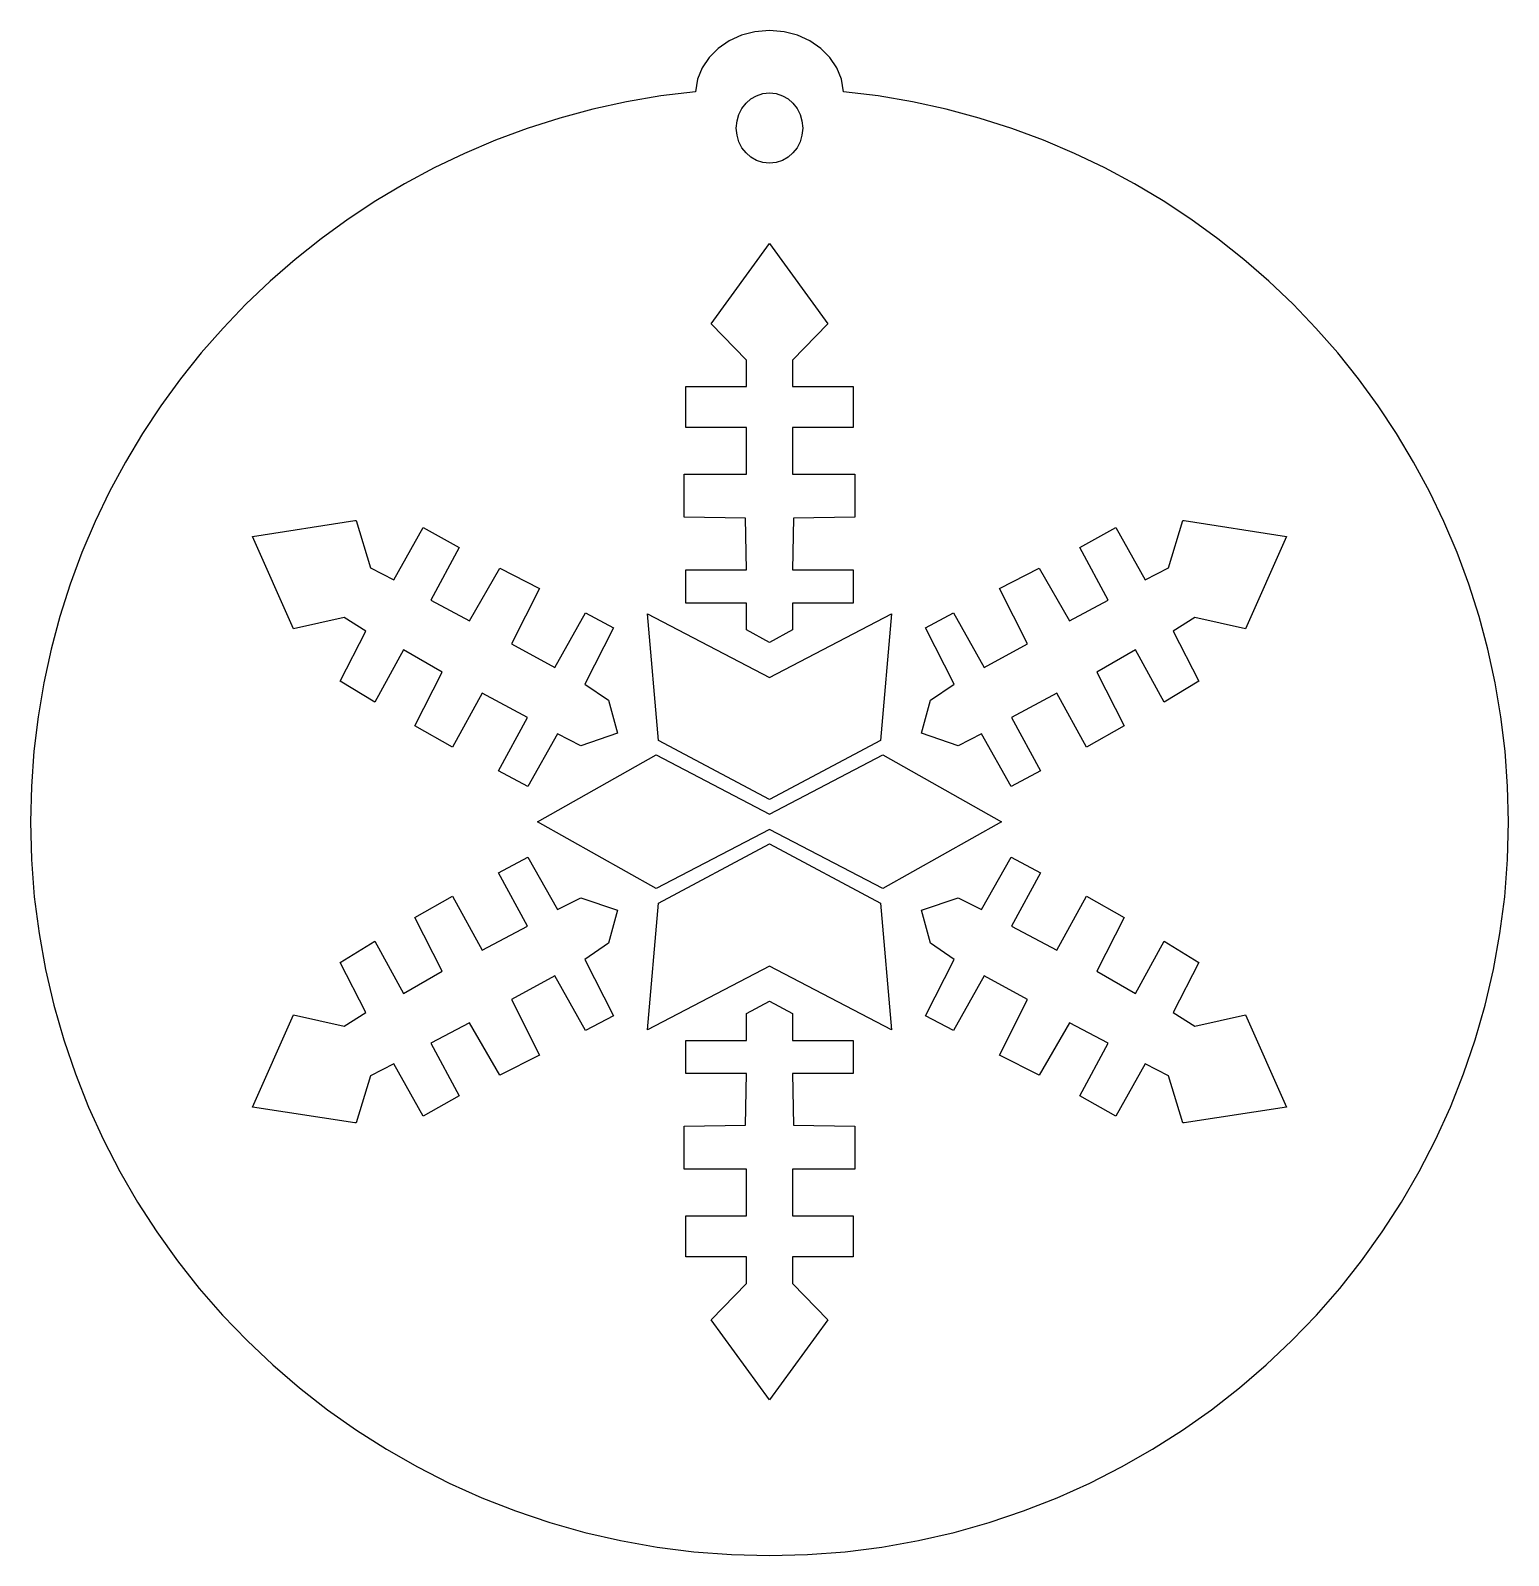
# Model space of a CAD drawing. Extents: x -29 to 185, y -26 to 195.
import ezdxf

# ---------------------------------------------------------------- set-up
doc = ezdxf.new("R2010")
doc.units = 0

msp = doc.modelspace()

# ---------------------------------------------------------------- linework, layer by layer
at = {"layer": 'Layer 1'}
for p, q in [((75.79614, 194.34327), (73.837086, 193.83096)), ((77.893333, 194.521667), (75.79614, 194.34327)), ((79.990527, 194.34327), (77.893333, 194.521667)), ((77.893333, 194.521667), (77.893333, 194.521667)), ((81.949581, 193.83096), (79.990527, 194.34327)), ((70.490742, 191.941889), (69.182125, 190.633771)), ((72.055508, 193.019059), (70.490742, 191.941889)), ((73.837086, 193.83096), (72.055508, 193.019059)), ((83.731159, 193.019059), (81.949581, 193.83096)), ((85.295925, 191.941889), (83.731159, 193.019059)), ((86.604542, 190.633771), (85.295925, 191.941889)), ((69.182125, 190.633771), (68.168993, 189.129026)), ((87.617674, 189.129026), (86.604542, 190.633771)), ((68.168993, 189.129026), (67.490682, 187.461977)), ((88.295985, 187.461977), (87.617674, 189.129026)), ((67.186528, 185.666944), (62.161302, 185.050616)), ((67.490682, 187.461977), (67.186528, 185.666944)), ((76.026398, 185.091141), (76.926806, 185.387289)), ((76.926806, 185.387289), (77.893333, 185.490556)), ((77.893333, 185.490556), (78.859861, 185.387289)), ((77.893333, 185.490556), (77.893333, 185.490556)), ((78.859861, 185.387289), (79.760269, 185.091141)), ((88.600139, 185.666944), (88.295985, 187.461977)), ((93.625365, 185.050616), (88.600139, 185.666944)), ((52.340284, 183.138284), (47.555628, 181.853338)), ((57.210698, 184.205887), (52.340284, 183.138284)), ((62.161302, 185.050616), (57.210698, 184.205887)), ((73.472781, 182.387311), (73.915301, 183.250196)), ((73.915301, 183.250196), (74.501304, 184.002116)), ((74.501304, 184.002116), (75.211451, 184.62259)), ((75.211451, 184.62259), (76.026398, 185.091141)), ((79.760269, 185.091141), (80.575216, 184.62259)), ((80.575216, 184.62259), (81.285362, 184.002116)), ((81.285362, 184.002116), (81.871366, 183.250196)), ((81.871366, 183.250196), (82.313886, 182.387311)), ((98.575969, 184.205887), (93.625365, 185.050616)), ((103.446382, 183.138284), (98.575969, 184.205887)), ((108.231038, 181.853338), (103.446382, 183.138284)), ((47.555628, 181.853338), (42.8623, 180.356576)), ((73.095556, 180.410556), (73.193085, 181.433937)), ((73.193085, 181.433937), (73.472781, 182.387311)), ((82.313886, 182.387311), (82.593581, 181.433937)), ((82.593581, 181.433937), (82.691111, 180.410556)), ((112.924366, 180.356576), (108.231038, 181.853338)), ((38.265866, 178.653528), (33.771896, 176.749724)), ((42.8623, 180.356576), (38.265866, 178.653528)), ((73.193085, 179.387174), (73.095556, 180.410556)), ((73.472781, 178.433801), (73.193085, 179.387174)), ((82.593581, 179.387174), (82.313886, 178.433801)), ((82.691111, 180.410556), (82.593581, 179.387174)), ((117.5208, 178.653528), (112.924366, 180.356576)), ((122.01477, 176.749724), (117.5208, 178.653528)), ((33.771896, 176.749724), (29.385957, 174.650691)), ((73.915301, 177.570915), (73.472781, 178.433801)), ((74.501304, 176.818996), (73.915301, 177.570915)), ((75.211451, 176.198521), (74.501304, 176.818996)), ((81.285362, 176.818996), (80.575216, 176.198521)), ((81.871366, 177.570915), (81.285362, 176.818996)), ((82.313886, 178.433801), (81.871366, 177.570915)), ((126.400708, 174.650691), (122.01477, 176.749724)), ((29.385957, 174.650691), (25.113619, 172.361958)), ((76.026398, 175.729971), (75.211451, 176.198521)), ((76.926806, 175.433822), (76.026398, 175.729971)), ((77.893333, 175.330556), (76.926806, 175.433822)), ((78.859861, 175.433822), (77.893333, 175.330556)), ((79.760269, 175.729971), (78.859861, 175.433822)), ((80.575216, 176.198521), (79.760269, 175.729971)), ((130.673047, 172.361958), (126.400708, 174.650691)), ((25.113619, 172.361958), (20.960449, 169.889055)), ((134.826217, 169.889055), (130.673047, 172.361958)), ((20.960449, 169.889055), (16.932015, 167.23751)), ((138.854651, 167.23751), (134.826217, 169.889055)), ((16.932015, 167.23751), (13.033886, 164.412853)), ((142.75278, 164.412853), (138.854651, 167.23751)), ((13.033886, 164.412853), (9.27163, 161.420612)), ((69.479583, 152.117778), (77.893333, 163.706528)), ((77.893333, 163.706528), (86.307083, 152.117778)), ((77.893333, 163.706528), (77.893333, 163.706528)), ((146.515036, 161.420612), (142.75278, 164.412853)), ((9.27163, 161.420612), (5.650815, 158.266316)), ((150.135851, 158.266316), (146.515036, 161.420612)), ((5.650815, 158.266316), (2.17701, 154.955494)), ((153.609655, 154.955494), (150.135851, 158.266316)), ((2.17701, 154.955494), (-1.144216, 151.493675)), ((156.930882, 151.493675), (153.609655, 154.955494)), ((-1.144216, 151.493675), (-4.307297, 147.886388)), ((74.559583, 146.861389), (69.479583, 152.117778)), ((86.307083, 152.117778), (81.227083, 146.861389)), ((160.093963, 147.886388), (156.930882, 151.493675)), ((-4.307297, 147.886388), (-7.306663, 144.139162)), ((163.093329, 144.139162), (160.093963, 147.886388)), ((74.559583, 143.03375), (74.559583, 146.861389)), ((81.227083, 146.861389), (81.227083, 143.03375)), ((-7.306663, 144.139162), (-10.136746, 140.257525)), ((165.923412, 140.257525), (163.093329, 144.139162)), ((65.810694, 137.107083), (65.810694, 143.03375)), ((65.810694, 143.03375), (74.559583, 143.03375)), ((81.227083, 143.03375), (89.975972, 143.03375)), ((89.975972, 143.03375), (89.975972, 137.107083)), ((-10.136746, 140.257525), (-12.791978, 136.247007)), ((168.578644, 136.247007), (165.923412, 140.257525)), ((74.559583, 137.107083), (65.810694, 137.107083)), ((74.559583, 130.33375), (74.559583, 137.107083)), ((89.975972, 137.107083), (81.227083, 137.107083)), ((81.227083, 137.107083), (81.227083, 130.33375)), ((-12.791978, 136.247007), (-15.266791, 132.113136)), ((171.053457, 132.113136), (168.578644, 136.247007)), ((-15.266791, 132.113136), (-17.555615, 127.861441)), ((65.528472, 124.1425), (65.528472, 130.33375)), ((65.528472, 130.33375), (74.559583, 130.33375)), ((81.227083, 130.33375), (90.258194, 130.33375)), ((90.258194, 130.33375), (90.258194, 124.1425)), ((173.342282, 127.861441), (171.053457, 132.113136)), ((-17.555615, 127.861441), (-19.652884, 123.497452)), ((175.439551, 123.497452), (173.342282, 127.861441)), ((3.122083, 121.355556), (17.93875, 123.648611)), ((17.93875, 123.648611), (18.132778, 123.630972)), ((17.93875, 123.648611), (17.93875, 123.648611)), ((18.132778, 123.630972), (20.196528, 116.804722)), ((74.418472, 123.98375), (65.528472, 124.1425)), ((74.577222, 116.504861), (74.418472, 123.98375)), ((81.368194, 123.98375), (81.209444, 116.504861)), ((90.258194, 124.1425), (81.368194, 123.98375)), ((135.590139, 116.804722), (137.653889, 123.630972)), ((137.653889, 123.630972), (137.847917, 123.648611)), ((137.847917, 123.648611), (152.664583, 121.355556)), ((137.847917, 123.648611), (137.847917, 123.648611)), ((-19.652884, 123.497452), (-21.553029, 119.026697)), ((9.04875, 108.002917), (3.122083, 121.355556)), ((23.565556, 115.09375), (27.798889, 122.660833)), ((27.798889, 122.660833), (33.002361, 119.750417)), ((122.784306, 119.750417), (127.987778, 122.660833)), ((127.987778, 122.660833), (132.221111, 115.09375)), ((152.664583, 121.355556), (146.737917, 108.002917)), ((177.339695, 119.026697), (175.439551, 123.497452)), ((33.002361, 119.750417), (28.927778, 112.112778)), ((126.858889, 112.112778), (122.784306, 119.750417)), ((-21.553029, 119.026697), (-23.25048, 114.454705)), ((179.037147, 114.454705), (177.339695, 119.026697)), ((20.196528, 116.804722), (23.565556, 115.09375)), ((34.501667, 109.167083), (38.89375, 116.751806)), ((38.89375, 116.751806), (44.626389, 113.841389)), ((65.810694, 111.707083), (65.810694, 116.504861)), ((65.810694, 116.504861), (74.577222, 116.504861)), ((81.209444, 116.504861), (89.975972, 116.504861)), ((89.975972, 116.504861), (89.975972, 111.707083)), ((111.160278, 113.841389), (116.892917, 116.751806)), ((116.892917, 116.751806), (121.285, 109.167083)), ((132.221111, 115.09375), (135.590139, 116.804722)), ((-23.25048, 114.454705), (-24.739671, 109.787005)), ((44.626389, 113.841389), (40.587083, 105.798056)), ((115.199583, 105.798056), (111.160278, 113.841389)), ((180.526338, 109.787005), (179.037147, 114.454705)), ((28.927778, 112.112778), (34.501667, 109.167083)), ((46.848889, 102.376111), (51.27625, 110.295972)), ((51.27625, 110.295972), (55.333194, 108.144028)), ((74.559583, 111.707083), (65.810694, 111.707083)), ((74.559583, 107.826528), (74.559583, 111.707083)), ((89.975972, 111.707083), (81.227083, 111.707083)), ((81.227083, 111.707083), (81.227083, 107.826528)), ((100.453472, 108.144028), (104.510417, 110.295972)), ((104.510417, 110.295972), (108.937778, 102.376111)), ((121.285, 109.167083), (126.858889, 112.112778)), ((-24.739671, 109.787005), (-26.015033, 105.029126)), ((16.386528, 109.643333), (9.04875, 108.002917)), ((19.52625, 107.667778), (16.386528, 109.643333)), ((55.333194, 108.144028), (51.205694, 99.994861)), ((60.236806, 110.1725), (77.893333, 100.947361)), ((61.859583, 91.845694), (60.236806, 110.1725)), ((60.236806, 110.1725), (60.236806, 110.1725)), ((77.893333, 100.947361), (95.549861, 110.1725)), ((95.549861, 110.1725), (93.927083, 91.845694)), ((104.580972, 99.994861), (100.453472, 108.144028)), ((139.400139, 109.643333), (136.260417, 107.667778)), ((146.737917, 108.002917), (139.400139, 109.643333)), ((181.8017, 105.029126), (180.526338, 109.787005)), ((15.804444, 100.418194), (19.52625, 107.667778)), ((77.893333, 106.027361), (74.559583, 107.826528)), ((81.227083, 107.826528), (77.893333, 106.027361)), ((136.260417, 107.667778), (139.982222, 100.418194)), ((-26.015033, 105.029126), (-27.070997, 100.186597)), ((24.941389, 104.93375), (20.79625, 97.366667)), ((30.532917, 101.723472), (24.941389, 104.93375)), ((40.587083, 105.798056), (46.848889, 102.376111)), ((108.937778, 102.376111), (115.199583, 105.798056)), ((130.845278, 104.93375), (125.25375, 101.723472)), ((134.990417, 97.366667), (130.845278, 104.93375)), ((182.857664, 100.186597), (181.8017, 105.029126)), ((26.581806, 93.962361), (30.532917, 101.723472)), ((125.25375, 101.723472), (129.204861, 93.962361)), ((-27.070997, 100.186597), (-27.901996, 95.264946)), ((20.79625, 97.366667), (15.804444, 100.418194)), ((51.205694, 99.994861), (54.627639, 97.648889)), ((101.159028, 97.648889), (104.580972, 99.994861)), ((139.982222, 100.418194), (134.990417, 97.366667)), ((183.688663, 95.264946), (182.857664, 100.186597)), ((36.336111, 98.671944), (32.0675, 90.875556)), ((42.915417, 95.161806), (36.336111, 98.671944)), ((54.627639, 97.648889), (55.932917, 92.904028)), ((99.85375, 92.904028), (101.159028, 97.648889)), ((119.450556, 98.671944), (112.87125, 95.161806)), ((123.719167, 90.875556), (119.450556, 98.671944)), ((-27.901996, 95.264946), (-28.50246, 90.269703)), ((38.699722, 87.453611), (42.915417, 95.161806)), ((112.87125, 95.161806), (117.086944, 87.453611)), ((184.289127, 90.269703), (183.688663, 95.264946)), ((32.0675, 90.875556), (26.581806, 93.962361)), ((47.219306, 92.780556), (42.950694, 85.178194)), ((50.623611, 91.069583), (47.219306, 92.780556)), ((55.932917, 92.904028), (50.623611, 91.069583)), ((105.163056, 91.069583), (99.85375, 92.904028)), ((108.567361, 92.780556), (105.163056, 91.069583)), ((112.835972, 85.178194), (108.567361, 92.780556)), ((129.204861, 93.962361), (123.719167, 90.875556)), ((77.893333, 83.290833), (61.859583, 91.845694)), ((93.927083, 91.845694), (77.893333, 83.290833)), ((-28.50246, 90.269703), (-28.866822, 85.206397)), ((44.361806, 80.080556), (61.506806, 89.764306)), ((61.506806, 89.764306), (77.893333, 81.191806)), ((61.506806, 89.764306), (61.506806, 89.764306)), ((77.893333, 81.191806), (94.279861, 89.764306)), ((94.279861, 89.764306), (111.424861, 80.080556)), ((184.653489, 85.206397), (184.289127, 90.269703)), ((42.950694, 85.178194), (38.699722, 87.453611)), ((117.086944, 87.453611), (112.835972, 85.178194)), ((-28.866822, 85.206397), (-28.989514, 80.080556)), ((184.776181, 80.080556), (184.653489, 85.206397)), ((-28.989514, 80.080556), (-28.850355, 74.622521)), ((61.506806, 70.414444), (44.361806, 80.080556)), ((111.424861, 80.080556), (94.279861, 70.414444)), ((184.637021, 74.622521), (184.776181, 80.080556)), ((77.893333, 78.986944), (61.506806, 70.414444)), ((94.279861, 70.414444), (77.893333, 78.986944)), ((61.859583, 68.315417), (77.893333, 76.887917)), ((77.893333, 76.887917), (93.927083, 68.315417)), ((77.893333, 76.887917), (77.893333, 76.887917)), ((-28.850355, 74.622521), (-28.437366, 69.235835)), ((38.699722, 72.7075), (42.950694, 74.982917)), ((42.950694, 74.982917), (47.219306, 67.380556)), ((42.950694, 74.982917), (42.950694, 74.982917)), ((108.567361, 67.380556), (112.835972, 74.982917)), ((112.835972, 74.982917), (117.086944, 72.7075)), ((112.835972, 74.982917), (112.835972, 74.982917)), ((184.224031, 69.235835), (184.637021, 74.622521)), ((42.915417, 64.999306), (38.699722, 72.7075)), ((117.086944, 72.7075), (112.87125, 64.999306)), ((-28.437366, 69.235835), (-27.757278, 63.927182)), ((26.581806, 66.216389), (32.0675, 69.303194)), ((32.0675, 69.303194), (36.336111, 61.506806)), ((47.219306, 67.380556), (50.623611, 69.091528)), ((50.623611, 69.091528), (55.932917, 67.274722)), ((99.85375, 67.274722), (105.163056, 69.091528)), ((105.163056, 69.091528), (108.567361, 67.380556)), ((119.450556, 61.506806), (123.719167, 69.303194)), ((123.719167, 69.303194), (129.204861, 66.216389)), ((183.543943, 63.927182), (184.224031, 69.235835)), ((30.532917, 58.455278), (26.581806, 66.216389)), ((55.932917, 67.274722), (54.627639, 62.512222)), ((60.236806, 50.00625), (61.859583, 68.315417)), ((93.927083, 68.315417), (95.549861, 50.00625)), ((101.159028, 62.512222), (99.85375, 67.274722)), ((129.204861, 66.216389), (125.25375, 58.455278)), ((36.336111, 61.506806), (42.915417, 64.999306)), ((112.87125, 64.999306), (119.450556, 61.506806)), ((-27.757278, 63.927182), (-26.816824, 58.703244)), ((15.804444, 59.742917), (20.79625, 62.812083)), ((20.79625, 62.812083), (24.941389, 55.227361)), ((54.627639, 62.512222), (51.205694, 60.16625)), ((104.580972, 60.16625), (101.159028, 62.512222)), ((130.845278, 55.227361), (134.990417, 62.812083)), ((134.990417, 62.812083), (139.982222, 59.742917)), ((182.603489, 58.703244), (183.543943, 63.927182)), ((19.52625, 52.493333), (15.804444, 59.742917)), ((51.205694, 60.16625), (55.333194, 52.034722)), ((100.453472, 52.034722), (104.580972, 60.16625)), ((139.982222, 59.742917), (136.260417, 52.493333)), ((-26.816824, 58.703244), (-25.622735, 53.570707)), ((24.941389, 55.227361), (30.532917, 58.455278)), ((46.848889, 57.785), (40.587083, 54.380694)), ((51.27625, 49.882778), (46.848889, 57.785)), ((77.893333, 59.21375), (60.236806, 50.00625)), ((95.549861, 50.00625), (77.893333, 59.21375)), ((108.937778, 57.785), (104.510417, 49.882778)), ((115.199583, 54.380694), (108.937778, 57.785)), ((125.25375, 58.455278), (130.845278, 55.227361)), ((181.4094, 53.570707), (182.603489, 58.703244)), ((-25.622735, 53.570707), (-24.181744, 48.536254)), ((40.587083, 54.380694), (44.626389, 46.319722)), ((74.559583, 52.352222), (77.893333, 54.13375)), ((77.893333, 54.13375), (81.227083, 52.352222)), ((77.893333, 54.13375), (77.893333, 54.13375)), ((111.160278, 46.319722), (115.199583, 54.380694)), ((179.968408, 48.536255), (181.4094, 53.570707)), ((3.122083, 38.805556), (9.04875, 52.175833)), ((9.04875, 52.175833), (16.386528, 50.517778)), ((16.386528, 50.517778), (19.52625, 52.493333)), ((34.501667, 51.011667), (28.927778, 48.065972)), ((38.89375, 43.426944), (34.501667, 51.011667)), ((55.333194, 52.034722), (51.27625, 49.882778)), ((74.559583, 48.471667), (74.559583, 52.352222)), ((81.227083, 52.352222), (81.227083, 48.471667)), ((104.510417, 49.882778), (100.453472, 52.034722)), ((121.285, 51.011667), (116.892917, 43.426944)), ((126.858889, 48.065972), (121.285, 51.011667)), ((136.260417, 52.493333), (139.400139, 50.517778)), ((139.400139, 50.517778), (146.737917, 52.175833)), ((146.737917, 52.175833), (152.664583, 38.805556)), ((-24.181744, 48.536254), (-22.500581, 43.60657)), ((178.287245, 43.606571), (179.968408, 48.536255)), ((28.927778, 48.065972), (33.002361, 40.428333)), ((44.626389, 46.319722), (38.89375, 43.426944)), ((65.810694, 43.673889), (65.810694, 48.471667)), ((65.810694, 48.471667), (74.559583, 48.471667)), ((81.227083, 48.471667), (89.975972, 48.471667)), ((89.975972, 48.471667), (89.975972, 43.673889)), ((116.892917, 43.426944), (111.160278, 46.319722)), ((122.784306, 40.428333), (126.858889, 48.065972)), ((23.565556, 45.085), (20.196528, 43.356389)), ((27.798889, 37.517917), (23.565556, 45.085)), ((132.221111, 45.085), (127.987778, 37.517917)), ((135.590139, 43.356389), (132.221111, 45.085)), ((-22.500581, 43.60657), (-20.58598, 38.788338)), ((20.196528, 43.356389), (18.132778, 36.530139)), ((74.577222, 43.673889), (65.810694, 43.673889)), ((74.418472, 36.195), (74.577222, 43.673889)), ((89.975972, 43.673889), (81.209444, 43.673889)), ((81.209444, 43.673889), (81.368194, 36.195)), ((137.653889, 36.530139), (135.590139, 43.356389)), ((176.372644, 38.788339), (178.287245, 43.606571)), ((33.002361, 40.428333), (27.798889, 37.517917)), ((127.987778, 37.517917), (122.784306, 40.428333)), ((-20.58598, 38.788338), (-18.444671, 34.088243)), ((17.93875, 36.530139), (3.122083, 38.805556)), ((152.664583, 38.805556), (137.847917, 36.530139)), ((174.231335, 34.088244), (176.372644, 38.788339)), ((18.132778, 36.530139), (17.93875, 36.530139)), ((65.528472, 36.03625), (74.418472, 36.195)), ((65.528472, 29.845), (65.528472, 36.03625)), ((81.368194, 36.195), (90.258194, 36.03625)), ((90.258194, 36.03625), (90.258194, 29.845)), ((137.847917, 36.530139), (137.653889, 36.530139)), ((-18.444671, 34.088243), (-16.083387, 29.512968)), ((171.870051, 29.512969), (174.231335, 34.088244)), ((-16.083387, 29.512968), (-13.508859, 25.069197)), ((74.559583, 29.845), (65.528472, 29.845)), ((74.559583, 23.071667), (74.559583, 29.845)), ((90.258194, 29.845), (81.227083, 29.845)), ((81.227083, 29.845), (81.227083, 23.071667)), ((169.295523, 25.069198), (171.870051, 29.512969)), ((-13.508859, 25.069197), (-10.72782, 20.763615)), ((166.514484, 20.763617), (169.295523, 25.069198)), ((65.810694, 17.145), (65.810694, 23.071667)), ((65.810694, 23.071667), (74.559583, 23.071667)), ((81.227083, 23.071667), (89.975972, 23.071667)), ((89.975972, 23.071667), (89.975972, 17.145)), ((-10.72782, 20.763615), (-7.747001, 16.602906)), ((163.533665, 16.602908), (166.514484, 20.763617)), ((-7.747001, 16.602906), (-4.573135, 12.593754)), ((74.559583, 17.145), (65.810694, 17.145)), ((74.559583, 13.317361), (74.559583, 17.145)), ((89.975972, 17.145), (81.227083, 17.145)), ((81.227083, 17.145), (81.227083, 13.317361)), ((160.359799, 12.593755), (163.533665, 16.602908)), ((69.479583, 8.060972), (74.559583, 13.317361)), ((81.227083, 13.317361), (86.307083, 8.060972)), ((-4.573135, 12.593754), (-1.212952, 8.742842)), ((156.999616, 8.742844), (160.359799, 12.593755)), ((-1.212952, 8.742842), (2.326815, 5.056855)), ((77.893333, -3.545417), (69.479583, 8.060972)), ((86.307083, 8.060972), (77.893333, -3.545417)), ((153.459849, 5.056857), (156.999616, 8.742844)), ((2.326815, 5.056855), (6.039434, 1.542476)), ((149.74723, 1.542479), (153.459849, 5.056857)), ((6.039434, 1.542476), (9.918174, -1.793609)), ((145.868491, -1.793607), (149.74723, 1.542479)), ((9.918174, -1.793609), (13.956302, -4.944718)), ((141.830363, -4.944716), (145.868491, -1.793607)), ((13.956302, -4.944718), (18.147087, -7.904166)), ((137.639578, -7.904163), (141.830363, -4.944716)), ((18.147087, -7.904166), (22.483797, -10.665269)), ((133.302868, -10.665266), (137.639578, -7.904163)), ((22.483797, -10.665269), (26.9597, -13.221342)), ((128.826965, -13.22134), (133.302868, -10.665266)), ((26.9597, -13.221342), (31.568064, -15.565703)), ((124.218602, -15.565701), (128.826965, -13.22134)), ((31.568064, -15.565703), (36.302157, -17.691667)), ((119.484509, -17.691665), (124.218602, -15.565701)), ((36.302157, -17.691667), (41.155247, -19.59255)), ((41.155247, -19.59255), (46.120604, -21.261668)), ((109.666062, -21.261666), (114.631418, -19.592548)), ((114.631418, -19.592548), (119.484509, -17.691665)), ((46.120604, -21.261668), (51.191494, -22.692336)), ((104.595172, -22.692334), (109.666062, -21.261666)), ((51.191494, -22.692336), (56.361185, -23.877871)), ((56.361185, -23.877871), (61.622947, -24.81159)), ((94.163719, -24.811588), (99.425481, -23.87787)), ((99.425481, -23.87787), (104.595172, -22.692334)), ((61.622947, -24.81159), (66.970047, -25.486806)), ((66.970047, -25.486806), (72.395753, -25.896838)), ((72.395753, -25.896838), (77.893333, -26.035)), ((77.893333, -26.035), (83.390914, -25.896837)), ((83.390914, -25.896837), (88.81662, -25.486805)), ((88.81662, -25.486805), (94.163719, -24.811588))]:
    msp.add_line(p, q, dxfattribs=at)

doc.saveas('drawing.dxf')
